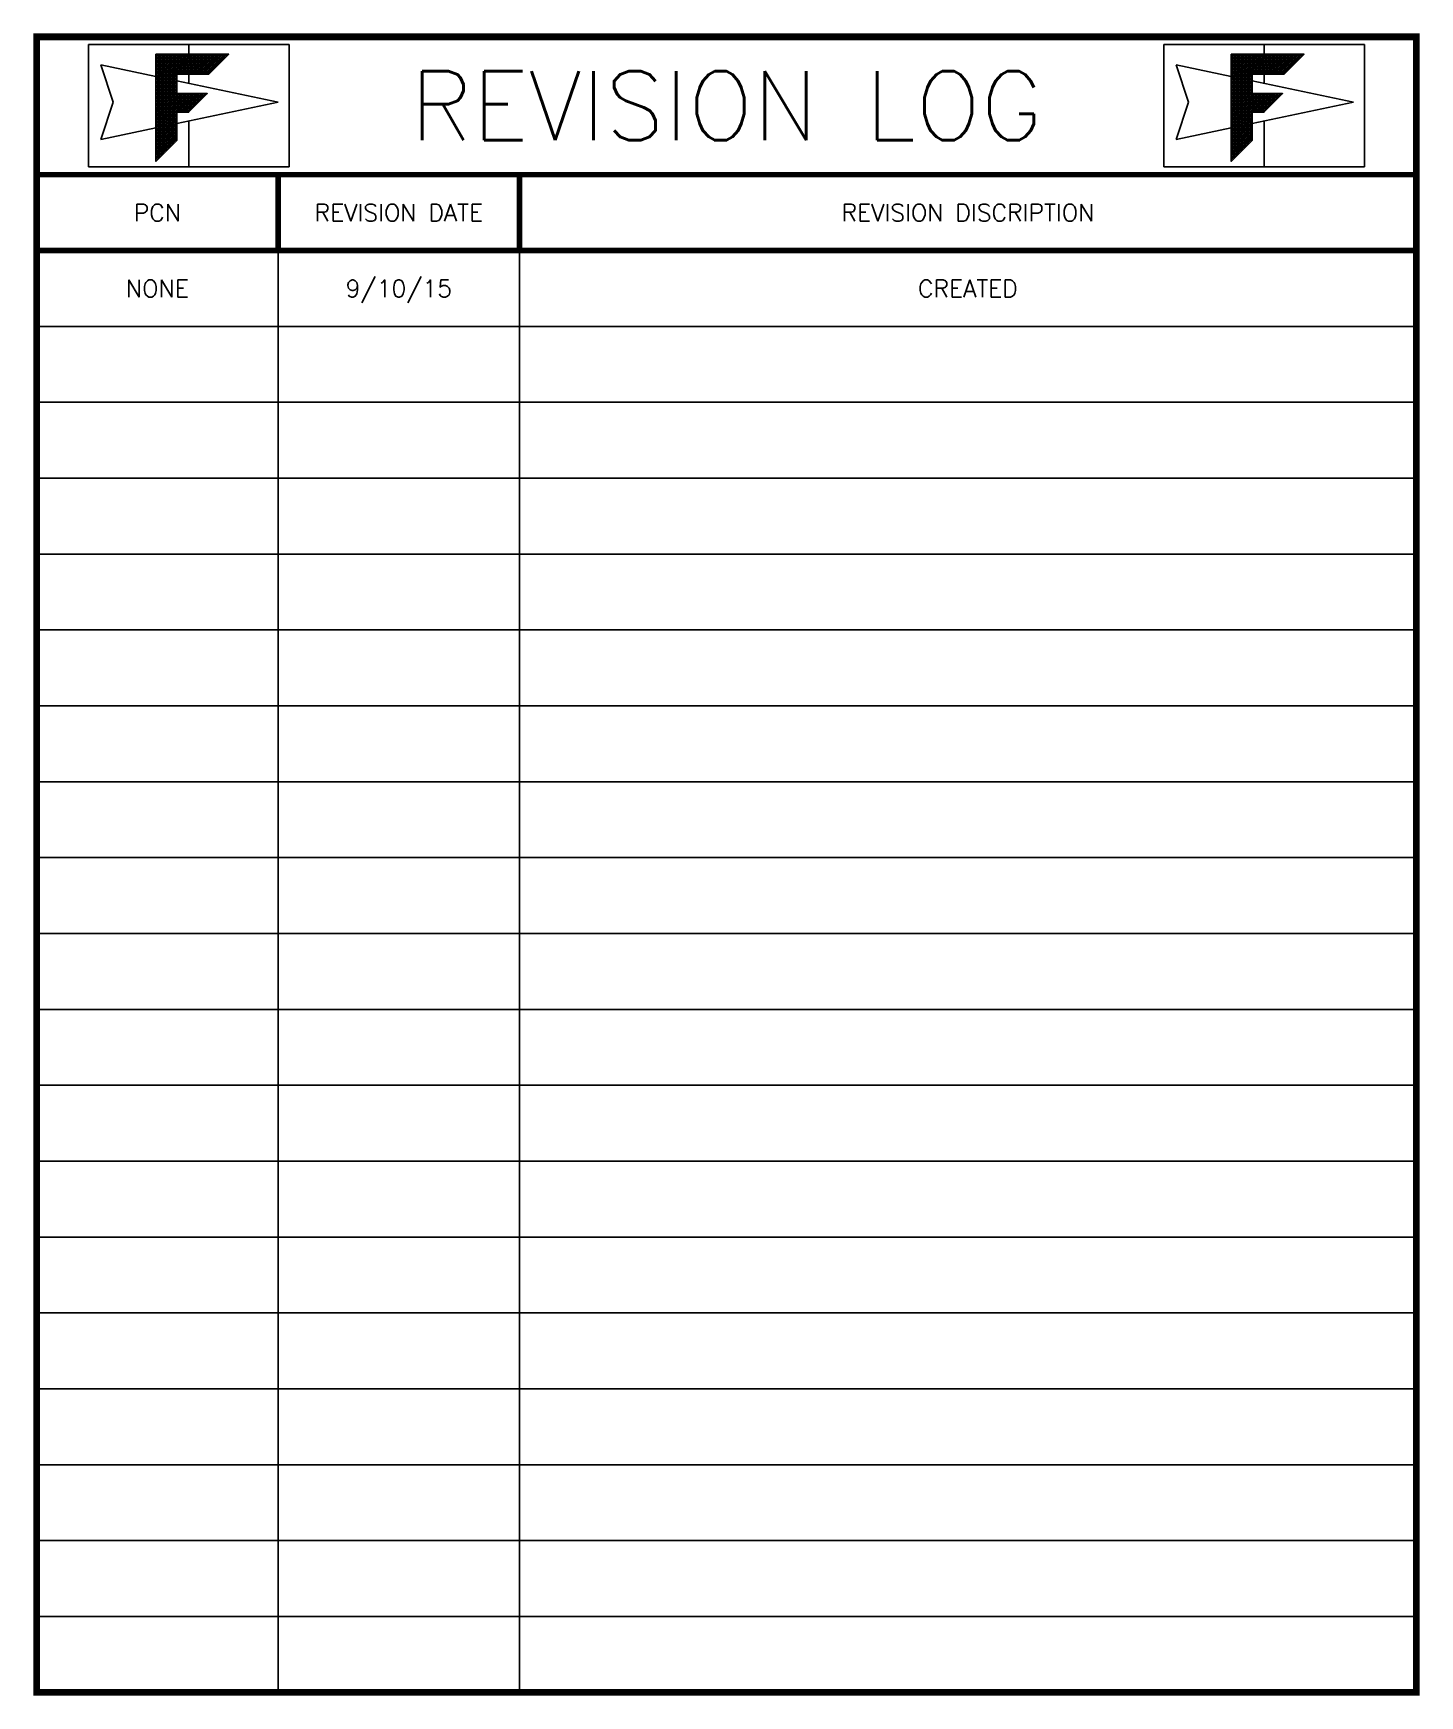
# Model space of a CAD drawing. Extents: x -239 to 68, y 0 to 111.
# Drawn here: x 48.03 to 68.13, y 5.27 to 29.37 of the extents above; entities that cross this region are included whole.
import ezdxf
from ezdxf.enums import TextEntityAlignment as Align

# ---------------------------------------------------------------- set-up
doc = ezdxf.new("R2010")
doc.units = 0
doc.header["$LTSCALE"] = 0.25
doc.header["$MEASUREMENT"] = 0
doc.layers.get('0').update_dxf_attribs({"linetype": 'CONTINUOUS'})
doc.layers.add('REVISION LOG', color=7, linetype='CONTINUOUS')
doc.styles.get("Standard").update_dxf_attribs({"font": 'simplex.shx'})

# ---------------------------------------------------------------- blocks, each defined once
blk = doc.blocks.new('*X13')
at = {"color": 0}
for p, q in [((7.2329, 10.2346), (7.4628, 10.4645)), ((7.2329, 10.2452), (7.4522, 10.4645)), ((7.2329, 10.2558), (7.4416, 10.4645)), ((7.2329, 10.2664), (7.431, 10.4645)), ((7.2329, 10.277), (7.4204, 10.4645)), ((7.2329, 10.2876), (7.4098, 10.4645)), ((7.2329, 10.2982), (7.3992, 10.4645)), ((7.2329, 10.3089), (7.3886, 10.4645)), ((7.2329, 10.3195), (7.378, 10.4645)), ((7.2329, 10.3301), (7.3674, 10.4645)), ((7.2329, 10.3407), (7.3568, 10.4645)), ((7.2329, 10.3513), (7.3462, 10.4645)), ((7.2329, 10.3619), (7.3356, 10.4645)), ((7.2329, 10.3725), (7.325, 10.4645)), ((7.2329, 10.3831), (7.3143, 10.4645)), ((7.2329, 10.3937), (7.3037, 10.4645)), ((7.2329, 10.4043), (7.2931, 10.4645)), ((7.2329, 10.4149), (7.2825, 10.4645)), ((7.2329, 10.4255), (7.2719, 10.4645)), ((7.2329, 10.4361), (7.2613, 10.4645)), ((7.2329, 10.4467), (7.2507, 10.4645)), ((7.2329, 10.4573), (7.2401, 10.4645)), ((7.3549, 10.3369), (7.2329, 10.4589)), ((7.3549, 10.3263), (7.2329, 10.4483)), ((7.3549, 10.3157), (7.2329, 10.4377)), ((7.3549, 10.3051), (7.2329, 10.4271)), ((7.3549, 10.2945), (7.2329, 10.4164)), ((7.3549, 10.3475), (7.2379, 10.4645)), ((7.3646, 10.3484), (7.2485, 10.4645)), ((7.3752, 10.3484), (7.2591, 10.4645)), ((7.3858, 10.3484), (7.2697, 10.4645)), ((7.3965, 10.3484), (7.2803, 10.4645)), ((7.4071, 10.3484), (7.2909, 10.4645)), ((7.4177, 10.3484), (7.3015, 10.4645)), ((7.4283, 10.3484), (7.3122, 10.4645)), ((7.4389, 10.3484), (7.3228, 10.4645)), ((7.4495, 10.3484), (7.3334, 10.4645)), ((7.4601, 10.3484), (7.344, 10.4645)), ((7.4707, 10.3484), (7.3546, 10.4645)), ((7.3573, 10.3484), (7.4734, 10.4645)), ((7.4813, 10.3484), (7.3652, 10.4645)), ((7.3679, 10.3484), (7.4841, 10.4645)), ((7.4919, 10.3484), (7.3758, 10.4645)), ((7.3785, 10.3484), (7.4947, 10.4645)), ((7.5025, 10.3484), (7.3864, 10.4645)), ((7.3892, 10.3484), (7.5053, 10.4645)), ((7.5131, 10.3484), (7.397, 10.4645)), ((7.3998, 10.3484), (7.5159, 10.4645)), ((7.5237, 10.3484), (7.4076, 10.4645)), ((7.4104, 10.3484), (7.5265, 10.4645)), ((7.5343, 10.3484), (7.4182, 10.4645)), ((7.421, 10.3484), (7.5371, 10.4645)), ((7.5422, 10.3511), (7.4288, 10.4645)), ((7.4316, 10.3484), (7.5477, 10.4645)), ((7.5476, 10.3564), (7.4394, 10.4645)), ((7.4422, 10.3484), (7.5583, 10.4645)), ((7.5529, 10.3617), (7.45, 10.4645)), ((7.4528, 10.3484), (7.5689, 10.4645)), ((7.5582, 10.367), (7.4606, 10.4645)), ((7.4634, 10.3484), (7.5795, 10.4645)), ((7.5635, 10.3723), (7.4713, 10.4645)), ((7.474, 10.3484), (7.5901, 10.4645)), ((7.5688, 10.3776), (7.4819, 10.4645)), ((7.4846, 10.3484), (7.6007, 10.4645)), ((7.5741, 10.3829), (7.4925, 10.4645)), ((7.4952, 10.3484), (7.6113, 10.4645)), ((7.5794, 10.3882), (7.5031, 10.4645)), ((7.5058, 10.3484), (7.6219, 10.4645)), ((7.5847, 10.3935), (7.5137, 10.4645)), ((7.5164, 10.3484), (7.6325, 10.4645)), ((7.59, 10.3988), (7.5243, 10.4645)), ((7.527, 10.3484), (7.6432, 10.4645)), ((7.5953, 10.4041), (7.5349, 10.4645)), ((7.5376, 10.3484), (7.6538, 10.4645)), ((7.6006, 10.4094), (7.5455, 10.4645)), ((7.6059, 10.4147), (7.5561, 10.4645)), ((7.6112, 10.42), (7.5667, 10.4645)), ((7.6165, 10.4253), (7.5773, 10.4645)), ((7.6218, 10.4306), (7.5879, 10.4645)), ((7.6271, 10.4359), (7.5985, 10.4645)), ((7.6324, 10.4412), (7.6091, 10.4645)), ((7.6377, 10.4465), (7.6197, 10.4645)), ((7.643, 10.4519), (7.6304, 10.4645)), ((7.6483, 10.4572), (7.641, 10.4645)), ((7.6536, 10.4625), (7.6516, 10.4645)), ((7.3549, 10.2839), (7.2329, 10.4058)), ((7.3549, 10.2733), (7.2329, 10.3952)), ((7.3549, 10.2627), (7.2329, 10.3846)), ((7.3549, 10.2521), (7.2329, 10.374)), ((7.3549, 10.2415), (7.2329, 10.3634)), ((7.4404, 10.1454), (7.2329, 10.3528)), ((7.2329, 10.224), (7.3549, 10.3459)), ((7.4351, 10.1401), (7.2329, 10.3422)), ((7.2329, 10.2134), (7.3549, 10.3353)), ((7.4298, 10.1348), (7.2329, 10.3316)), ((7.2329, 10.2028), (7.3549, 10.3247)), ((7.4245, 10.1295), (7.2329, 10.321)), ((7.2329, 10.1922), (7.3549, 10.3141)), ((7.4159, 10.1274), (7.2329, 10.3104)), ((7.2329, 10.1816), (7.3549, 10.3035)), ((7.4053, 10.1274), (7.2329, 10.2998)), ((7.2329, 10.171), (7.3549, 10.2929)), ((7.3947, 10.1274), (7.2329, 10.2892)), ((7.2329, 10.1604), (7.3549, 10.2823)), ((7.3841, 10.1274), (7.2329, 10.2786)), ((7.2329, 10.1498), (7.3549, 10.2717)), ((7.3735, 10.1274), (7.2329, 10.268)), ((7.2329, 10.1391), (7.3549, 10.2611)), ((7.3629, 10.1274), (7.2329, 10.2574)), ((7.2329, 10.1285), (7.3549, 10.2505)), ((7.3549, 10.1248), (7.2329, 10.2467)), ((7.2329, 10.1179), (7.3549, 10.2399)), ((7.3549, 10.1142), (7.2329, 10.2361)), ((7.2329, 10.0119), (7.4571, 10.236)), ((7.2329, 10.0225), (7.4465, 10.236)), ((7.2329, 10.0331), (7.4359, 10.236)), ((7.2329, 10.0437), (7.4253, 10.236)), ((7.2329, 10.0543), (7.4147, 10.236)), ((7.2329, 10.0649), (7.4041, 10.236)), ((7.2329, 10.0755), (7.3935, 10.236)), ((7.2329, 10.0861), (7.3828, 10.236)), ((7.2329, 10.0967), (7.3722, 10.236)), ((7.2329, 10.1073), (7.3616, 10.236)), ((7.3549, 10.1036), (7.2329, 10.2255)), ((7.3591, 10.1274), (7.4677, 10.236)), ((7.4457, 10.1507), (7.3603, 10.236)), ((7.3697, 10.1274), (7.4783, 10.236)), ((7.451, 10.156), (7.3709, 10.236)), ((7.3803, 10.1274), (7.4889, 10.236)), ((7.4563, 10.1613), (7.3815, 10.236)), ((7.3909, 10.1274), (7.4995, 10.236)), ((7.4616, 10.1666), (7.3921, 10.236)), ((7.4015, 10.1274), (7.5101, 10.236)), ((7.4669, 10.1719), (7.4028, 10.236)), ((7.4121, 10.1274), (7.5207, 10.236)), ((7.4722, 10.1772), (7.4134, 10.236)), ((7.4775, 10.1825), (7.424, 10.236)), ((7.4828, 10.1878), (7.4346, 10.236)), ((7.4881, 10.1931), (7.4452, 10.236)), ((7.4934, 10.1984), (7.4558, 10.236)), ((7.4987, 10.2037), (7.4664, 10.236)), ((7.504, 10.209), (7.477, 10.236)), ((7.5093, 10.2143), (7.4876, 10.236)), ((7.5146, 10.2196), (7.4982, 10.236)), ((7.5199, 10.2249), (7.5088, 10.236)), ((7.5252, 10.2302), (7.5194, 10.236)), ((7.5305, 10.2355), (7.53, 10.236)), ((7.3549, 10.093), (7.2329, 10.2149)), ((7.3549, 10.0824), (7.2329, 10.2043)), ((7.3549, 10.0718), (7.2329, 10.1937)), ((7.3549, 10.0612), (7.2329, 10.1831)), ((7.3549, 10.0506), (7.2329, 10.1725)), ((7.3549, 10.0399), (7.2329, 10.1619)), ((7.3549, 10.0293), (7.2329, 10.1513)), ((7.3549, 10.0187), (7.2329, 10.1407)), ((7.3549, 10.0081), (7.2329, 10.1301)), ((7.2329, 10.0013), (7.3549, 10.1232)), ((7.3549, 9.9975), (7.2329, 10.1195)), ((7.2329, 9.9907), (7.3549, 10.1126)), ((7.3549, 9.9869), (7.2329, 10.1089)), ((7.2329, 9.98), (7.3549, 10.102)), ((7.3549, 9.9763), (7.2329, 10.0983)), ((7.2329, 9.9694), (7.3549, 10.0914)), ((7.3549, 9.9657), (7.2329, 10.0876)), ((7.2329, 9.9588), (7.3549, 10.0808)), ((7.3501, 9.9599), (7.2329, 10.077)), ((7.2329, 9.9482), (7.3549, 10.0702)), ((7.3448, 9.9546), (7.2329, 10.0664)), ((7.2329, 9.9376), (7.3549, 10.0596)), ((7.3395, 9.9493), (7.2329, 10.0558)), ((7.2329, 9.927), (7.3549, 10.049)), ((7.3342, 9.944), (7.2329, 10.0452)), ((7.2329, 9.9164), (7.3549, 10.0383)), ((7.3289, 9.9387), (7.2329, 10.0346)), ((7.2329, 9.9058), (7.3549, 10.0277)), ((7.3236, 9.9334), (7.2329, 10.024)), ((7.2329, 9.8952), (7.3549, 10.0171)), ((7.3183, 9.9281), (7.2329, 10.0134)), ((7.2329, 9.8846), (7.3549, 10.0065)), ((7.313, 9.9228), (7.2329, 10.0028)), ((7.2329, 9.874), (7.3549, 9.9959)), ((7.3077, 9.9175), (7.2329, 9.9922)), ((7.2329, 9.8634), (7.3549, 9.9853)), ((7.3024, 9.9122), (7.2329, 9.9816)), ((7.2329, 9.8528), (7.3549, 9.9747)), ((7.2971, 9.9069), (7.2329, 9.971)), ((7.2918, 9.9015), (7.2329, 9.9604)), ((7.2865, 9.8962), (7.2329, 9.9498)), ((7.2811, 9.8909), (7.2329, 9.9392)), ((7.2758, 9.8856), (7.2329, 9.9285)), ((7.2705, 9.8803), (7.2329, 9.9179)), ((7.2652, 9.875), (7.2329, 9.9073)), ((7.2599, 9.8697), (7.2329, 9.8967)), ((7.2546, 9.8644), (7.2329, 9.8861)), ((7.2493, 9.8591), (7.2329, 9.8755)), ((7.244, 9.8538), (7.2329, 9.8649)), ((7.2387, 9.8485), (7.2329, 9.8543)), ((7.2334, 9.8432), (7.2329, 9.8437))]:
    blk.add_line(p, q, dxfattribs=at)

msp = doc.modelspace()

# ---------------------------------------------------------------- linework, layer by layer
at = {"layer": 'REVISION LOG', "color": 151}
for p, q in [((48.827, 29.205), (51.738, 29.205)), ((48.827, 29.205), (48.827, 27.434)), ((50.283, 29.205), (50.283, 29.066)), ((51.738, 29.205), (51.738, 27.434)), ((64.416, 29.205), (67.327, 29.205)), ((64.416, 29.205), (64.416, 27.434)), ((65.871, 29.205), (65.871, 29.066)), ((67.327, 29.205), (67.327, 27.434)), ((50.283, 28.776), (50.283, 28.642)), ((65.871, 28.776), (65.871, 28.642)), ((50.283, 28.097), (50.283, 27.434)), ((65.871, 28.097), (65.871, 27.434)), ((48.827, 27.434), (51.738, 27.434)), ((64.416, 27.434), (67.327, 27.434))]:
    msp.add_line(p, q, dxfattribs=at)
at = {"layer": 'REVISION LOG', "color": 1}
for p, q in [((49.805, 28.742), (49.006, 28.91)), ((49.006, 28.91), (49.186, 28.369)), ((65.394, 28.742), (64.595, 28.91)), ((64.595, 28.91), (64.775, 28.369)), ((51.579, 28.369), (50.11, 28.678)), ((67.168, 28.369), (65.698, 28.678)), ((49.186, 28.369), (49.006, 27.828)), ((51.579, 28.369), (50.11, 28.06)), ((64.775, 28.369), (64.595, 27.828)), ((67.168, 28.369), (65.698, 28.06)), ((49.805, 27.996), (49.006, 27.828)), ((65.394, 27.996), (64.595, 27.828))]:
    msp.add_line(p, q, dxfattribs=at)
at = {"layer": 'REVISION LOG'}
for p, q in [((55.077, 27.319), (55.077, 5.319)), ((51.577, 26.219), (51.577, 5.319)), ((48.077, 25.119), (68.077, 25.119)), ((48.077, 24.019), (68.077, 24.019)), ((48.077, 22.919), (68.077, 22.919)), ((48.077, 21.819), (68.077, 21.819)), ((48.077, 20.719), (68.077, 20.719)), ((48.077, 19.619), (68.077, 19.619)), ((48.077, 18.519), (68.077, 18.519)), ((48.077, 17.419), (68.077, 17.419)), ((48.077, 16.319), (68.077, 16.319)), ((48.077, 15.219), (68.077, 15.219)), ((48.077, 14.119), (68.077, 14.119)), ((48.077, 13.019), (68.077, 13.019)), ((48.077, 11.919), (68.077, 11.919)), ((48.077, 10.819), (68.077, 10.819)), ((48.077, 9.719), (68.077, 9.719)), ((48.077, 8.619), (68.077, 8.619)), ((48.077, 7.519), (68.077, 7.519)), ((48.077, 6.419), (68.077, 6.419))]:
    msp.add_line(p, q, dxfattribs=at)
at = {"layer": 'REVISION LOG', "const_width": 0.1}
msp.add_lwpolyline([(68.077, 5.319), (68.077, 29.319), (48.077, 29.319), (48.077, 5.319), (68.077, 5.319), (68.077, 5.319)], close=True, dxfattribs=at)
at = {"layer": 'REVISION LOG', "color": 151}
for points in [[(50.11, 27.816), (50.11, 28.223), (50.278, 28.223), (50.11, 28.223), (50.11, 27.816), (49.805, 27.512), (49.805, 29.066), (50.862, 29.066), (50.571, 28.776), (50.11, 28.776), (50.11, 28.495), (50.55, 28.495), (50.11, 28.495), (50.11, 28.776), (50.571, 28.776), (50.862, 29.066), (49.805, 29.066), (49.805, 27.512), (50.11, 27.816), (50.11, 28.223), (50.278, 28.223), (50.55, 28.495), (50.11, 28.495), (50.11, 28.776), (50.571, 28.776), (50.862, 29.066), (49.805, 29.066), (49.805, 27.512)], [(65.698, 27.816), (65.698, 28.223), (65.867, 28.223), (65.698, 28.223), (65.698, 27.816), (65.394, 27.512), (65.394, 29.066), (66.45, 29.066), (66.16, 28.776), (65.698, 28.776), (65.698, 28.495), (66.139, 28.495), (65.698, 28.495), (65.698, 28.776), (66.16, 28.776), (66.45, 29.066), (65.394, 29.066), (65.394, 27.512), (65.698, 27.816), (65.698, 28.223), (65.867, 28.223), (66.139, 28.495), (65.698, 28.495), (65.698, 28.776), (66.16, 28.776), (66.45, 29.066), (65.394, 29.066), (65.394, 27.512)]]:
    msp.add_lwpolyline(points, close=True, dxfattribs=at)
at = {"layer": 'REVISION LOG', "const_width": 0.08}
for points in [[(48.077, 27.319), (68.077, 27.319)], [(51.577, 27.319), (51.577, 26.219)], [(55.077, 27.319), (55.077, 26.219)], [(48.077, 26.219), (68.077, 26.219)]]:
    msp.add_lwpolyline(points, dxfattribs=at)

# ---------------------------------------------------------------- block references
at = {"layer": 'REVISION LOG', "color": 151, "xscale": 2.5, "yscale": 2.5, "zscale": 2.5}
for p in [(31.722, 2.905), (47.311, 2.905)]:
    msp.add_blockref('*X13', p, dxfattribs=at)

# ---------------------------------------------------------------- texts
at = {"layer": 'REVISION LOG'}
for s, height, p in [('REVISION LOG', 1, (58.077, 28.319)), ('PCN', 0.25, (49.827, 26.769)), ('REVISION DATE', 0.25, (53.327, 26.769)), ('REVISION DISCRIPTION', 0.25, (61.577, 26.769)), ('NONE', 0.25, (49.827, 25.669)), ('9/10/15', 0.25, (53.327, 25.669)), ('CREATED', 0.25, (61.577, 25.669))]:
    msp.add_text(s, height=height, dxfattribs=at).set_placement(p, align=Align.MIDDLE_CENTER)

doc.saveas('drawing.dxf')
